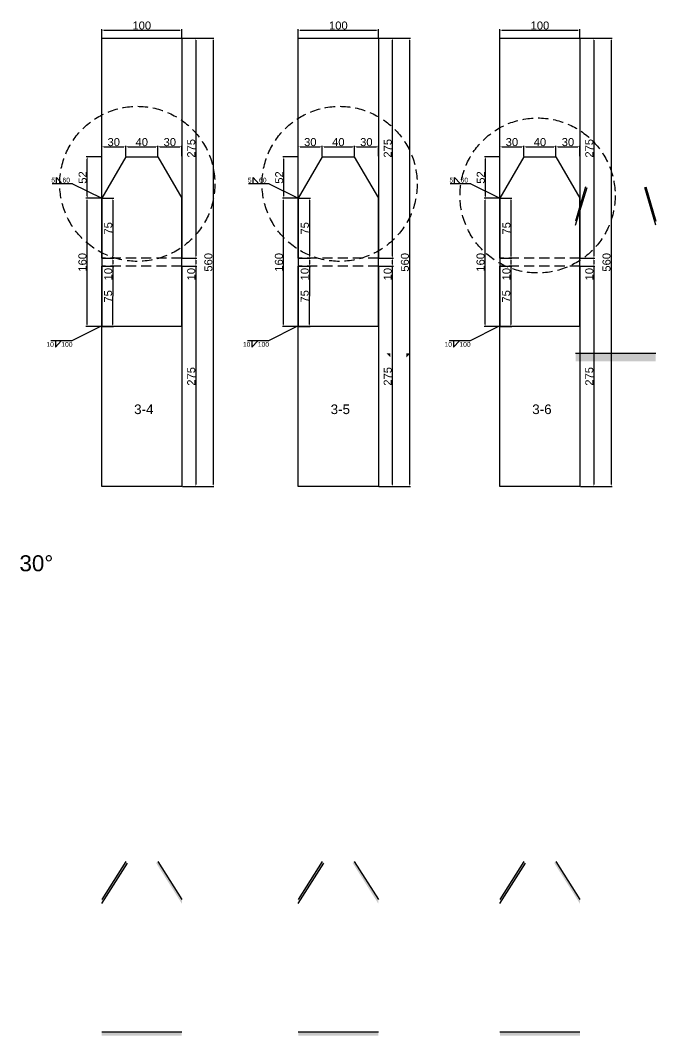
# Model space of a CAD drawing. Header units: millimetres. Extents: x 1455 to 24185, y -7041 to 4772.
# Drawn here: x 19753 to 20546, y 305 to 1574 of the extents above; entities that cross this region are included whole.
import ezdxf

# ---------------------------------------------------------------- set-up
doc = ezdxf.new("R2010")
doc.units = ezdxf.units.MM
doc.linetypes.add('DASHED', pattern=[19.05, 12.7, -6.35])
for name, color, linetype in [('切平处', 3, 'DASHED'), ('尺寸标注', 6, 'Continuous'), ('标号', 4, 'Continuous'), ('焊缝', 250, 'Continuous')]:
    doc.layers.add(name, color=color, linetype=linetype)
doc.styles.get("Standard").update_dxf_attribs({"font": 'arial.ttf'})
doc.dimstyles.new('ISO-25-JHF', dxfattribs={"dimtxt": 10, "dimasz": 2.5, "dimexe": 1.25, "dimexo": 0.625, "dimtad": 1, "dimtxsty": 'Standard', "dimcen": 2.5, "dimadec": 0, "dimazin": 0, "dimtfac": 1, "dimtmove": 0, "dimatfit": 3, "dimfxl": 1, "dimarcsym": 0})

# ---------------------------------------------------------------- blocks, each defined once
blk = doc.blocks.new('*D2542')
at = {"layer": 'Defpoints', "color": 0, "transparency": 16777216}
for p in [(19954.6, 1561.8), (19854.6, 1551.6), (19954.6, 1551.6)]:
    blk.add_point(p, dxfattribs=at)
at = {"layer": '尺寸标注', "color": 0, "lineweight": -2, "transparency": 16777216}
for p, q in [((19854.6, 1552.2), (19854.6, 1563)), ((19857.1, 1561.8), (19952.1, 1561.8)), ((19954.6, 1552.2), (19954.6, 1563))]:
    blk.add_line(p, q, dxfattribs=at)
at = {"layer": '尺寸标注', "color": 0, "transparency": 16777216}
for points in [[(19857.1, 1562.2), (19857.1, 1561.3), (19854.6, 1561.8)], [(19952.1, 1562.2), (19952.1, 1561.3), (19954.6, 1561.8)]]:
    blk.add_solid(points, dxfattribs=at)
at = {"layer": '尺寸标注', "color": 0, "transparency": 16777216, "insert": (19904.6, 1567.5), "char_height": 10, "attachment_point": 5}
blk.add_mtext('100', dxfattribs=at)
blk = doc.blocks.new('*D2543')
at = {"layer": 'Defpoints', "color": 0, "transparency": 16777216}
for p in [(19954.6, 1551.6), (19954.6, 1276.6), (19972.1, 1276.6)]:
    blk.add_point(p, dxfattribs=at)
at = {"layer": '尺寸标注', "color": 0, "lineweight": -2, "transparency": 16777216}
for p, q in [((19955.3, 1551.6), (19973.4, 1551.6)), ((19972.1, 1549.1), (19972.1, 1279.1)), ((19955.3, 1276.6), (19973.4, 1276.6))]:
    blk.add_line(p, q, dxfattribs=at)
at = {"layer": '尺寸标注', "color": 0, "transparency": 16777216}
for points in [[(19971.7, 1549.1), (19972.5, 1549.1), (19972.1, 1551.6)], [(19971.7, 1279.1), (19972.5, 1279.1), (19972.1, 1276.6)]]:
    blk.add_solid(points, dxfattribs=at)
at = {"layer": '尺寸标注', "color": 0, "transparency": 16777216, "insert": (19966.4, 1414.1), "char_height": 10, "attachment_point": 5, "rotation": 90}
blk.add_mtext('275', dxfattribs=at)
blk = doc.blocks.new('*D2452')
at = {"layer": 'Defpoints', "color": 0, "transparency": 16777216}
for p in [(19836.2, 1351.6), (19854.6, 1351.6), (19854.6, 1191.6)]:
    blk.add_point(p, dxfattribs=at)
at = {"layer": '尺寸标注', "color": 0, "lineweight": -2, "transparency": 16777216}
for p, q in [((19854, 1351.6), (19834.9, 1351.6)), ((19836.2, 1194.1), (19836.2, 1349.1)), ((19854, 1191.6), (19834.9, 1191.6))]:
    blk.add_line(p, q, dxfattribs=at)
at = {"layer": '尺寸标注', "color": 0, "transparency": 16777216}
for points in [[(19835.8, 1349.1), (19836.6, 1349.1), (19836.2, 1351.6)], [(19835.8, 1194.1), (19836.6, 1194.1), (19836.2, 1191.6)]]:
    blk.add_solid(points, dxfattribs=at)
at = {"layer": '尺寸标注', "color": 0, "transparency": 16777216, "insert": (19830.5, 1271.6), "char_height": 10, "attachment_point": 5, "rotation": 90}
blk.add_mtext('160', dxfattribs=at)
blk = doc.blocks.new('*D2544')
at = {"layer": 'Defpoints', "color": 0, "transparency": 16777216}
for p in [(19954.6, 1276.6), (19954.6, 1266.6), (19972.1, 1266.6)]:
    blk.add_point(p, dxfattribs=at)
at = {"layer": '尺寸标注', "color": 0, "lineweight": -2, "transparency": 16777216}
for p, q in [((19955.3, 1276.6), (19973.4, 1276.6)), ((19972.1, 1274.1), (19972.1, 1269.1)), ((19955.3, 1266.6), (19973.4, 1266.6)), ((19972.1, 1266.6), (19972.1, 1249.5))]:
    blk.add_line(p, q, dxfattribs=at)
at = {"layer": '尺寸标注', "color": 0, "transparency": 16777216}
for points in [[(19971.7, 1274.1), (19972.5, 1274.1), (19972.1, 1276.6)], [(19971.7, 1269.1), (19972.5, 1269.1), (19972.1, 1266.6)]]:
    blk.add_solid(points, dxfattribs=at)
at = {"layer": '尺寸标注', "color": 0, "transparency": 16777216, "insert": (19966.4, 1256.8), "char_height": 10, "attachment_point": 5, "rotation": 90}
blk.add_mtext('10', dxfattribs=at)
blk = doc.blocks.new('*D2545')
at = {"layer": 'Defpoints', "color": 0, "transparency": 16777216}
for p in [(19954.6, 1266.6), (19954.6, 991.6), (19972.1, 991.6)]:
    blk.add_point(p, dxfattribs=at)
at = {"layer": '尺寸标注', "color": 0, "lineweight": -2, "transparency": 16777216}
for p, q in [((19955.3, 1266.6), (19973.4, 1266.6)), ((19972.1, 1264.1), (19972.1, 994.1)), ((19955.3, 991.6), (19973.4, 991.6))]:
    blk.add_line(p, q, dxfattribs=at)
at = {"layer": '尺寸标注', "color": 0, "transparency": 16777216}
for points in [[(19971.7, 1264.1), (19972.5, 1264.1), (19972.1, 1266.6)], [(19971.7, 994.1), (19972.5, 994.1), (19972.1, 991.6)]]:
    blk.add_solid(points, dxfattribs=at)
at = {"layer": '尺寸标注', "color": 0, "transparency": 16777216, "insert": (19966.4, 1129.1), "char_height": 10, "attachment_point": 5, "rotation": 90}
blk.add_mtext('275', dxfattribs=at)
blk = doc.blocks.new('*D2453')
at = {"layer": 'Defpoints', "color": 0, "transparency": 16777216}
for p in [(19954.6, 1551.6), (19954.6, 991.6), (19993.6, 991.6)]:
    blk.add_point(p, dxfattribs=at)
at = {"layer": '尺寸标注', "color": 0, "lineweight": -2, "transparency": 16777216}
for p, q in [((19955.3, 1551.6), (19994.8, 1551.6)), ((19993.6, 1549.1), (19993.6, 994.1)), ((19955.3, 991.6), (19994.8, 991.6))]:
    blk.add_line(p, q, dxfattribs=at)
at = {"layer": '尺寸标注', "color": 0, "transparency": 16777216}
for points in [[(19993.2, 1549.1), (19994, 1549.1), (19993.6, 1551.6)], [(19993.2, 994.1), (19994, 994.1), (19993.6, 991.6)]]:
    blk.add_solid(points, dxfattribs=at)
at = {"layer": '尺寸标注', "color": 0, "transparency": 16777216, "insert": (19987.8, 1271.6), "char_height": 10, "attachment_point": 5, "rotation": 90}
blk.add_mtext('560', dxfattribs=at)
blk = doc.blocks.new('*D2553')
at = {"layer": 'Defpoints', "color": 0, "transparency": 16777216}
for p in [(19854.6, 1351.6), (19854.6, 1276.6), (19868.5, 1276.6)]:
    blk.add_point(p, dxfattribs=at)
at = {"layer": '尺寸标注', "color": 0, "lineweight": -2, "transparency": 16777216}
for p, q in [((19855.3, 1351.6), (19869.8, 1351.6)), ((19868.5, 1349.1), (19868.5, 1279.1)), ((19855.3, 1276.6), (19869.8, 1276.6))]:
    blk.add_line(p, q, dxfattribs=at)
at = {"layer": '尺寸标注', "color": 0, "transparency": 16777216}
for points in [[(19868.1, 1349.1), (19868.9, 1349.1), (19868.5, 1351.6)], [(19868.1, 1279.1), (19868.9, 1279.1), (19868.5, 1276.6)]]:
    blk.add_solid(points, dxfattribs=at)
at = {"layer": '尺寸标注', "color": 0, "transparency": 16777216, "insert": (19862.8, 1314.1), "char_height": 10, "attachment_point": 5, "rotation": 90}
blk.add_mtext('75', dxfattribs=at)
blk = doc.blocks.new('*D2554')
at = {"layer": 'Defpoints', "color": 0, "transparency": 16777216}
for p in [(19854.6, 1276.6), (19854.6, 1266.6), (19868.5, 1266.6)]:
    blk.add_point(p, dxfattribs=at)
at = {"layer": '尺寸标注', "color": 0, "lineweight": -2, "transparency": 16777216}
for p, q in [((19855.3, 1276.6), (19869.8, 1276.6)), ((19868.5, 1274.1), (19868.5, 1269.1)), ((19855.3, 1266.6), (19869.8, 1266.6)), ((19868.5, 1266.6), (19868.5, 1249.5))]:
    blk.add_line(p, q, dxfattribs=at)
at = {"layer": '尺寸标注', "color": 0, "transparency": 16777216}
for points in [[(19868.1, 1274.1), (19868.9, 1274.1), (19868.5, 1276.6)], [(19868.1, 1269.1), (19868.9, 1269.1), (19868.5, 1266.6)]]:
    blk.add_solid(points, dxfattribs=at)
at = {"layer": '尺寸标注', "color": 0, "transparency": 16777216, "insert": (19862.8, 1256.8), "char_height": 10, "attachment_point": 5, "rotation": 90}
blk.add_mtext('10', dxfattribs=at)
blk = doc.blocks.new('*D2455')
at = {"layer": 'Defpoints', "color": 0, "transparency": 16777216}
for p in [(19854.6, 1266.6), (19854.3, 1191.6), (19868.2, 1191.6)]:
    blk.add_point(p, dxfattribs=at)
at = {"layer": '尺寸标注', "color": 0, "lineweight": -2, "transparency": 16777216}
for p, q in [((19855.3, 1266.6), (19869.8, 1266.5)), ((19868.5, 1264.1), (19868.2, 1194.1)), ((19854.9, 1191.6), (19869.4, 1191.5))]:
    blk.add_line(p, q, dxfattribs=at)
at = {"layer": '尺寸标注', "color": 0, "transparency": 16777216}
for points in [[(19868.1, 1264.1), (19868.9, 1264.1), (19868.5, 1266.6)], [(19867.8, 1194.1), (19868.6, 1194.1), (19868.2, 1191.6)]]:
    blk.add_solid(points, dxfattribs=at)
at = {"layer": '尺寸标注', "color": 0, "transparency": 16777216, "insert": (19862.6, 1229.1), "char_height": 10, "attachment_point": 5, "rotation": 89.7211}
blk.add_mtext('75', dxfattribs=at)
blk = doc.blocks.new('*D2456')
at = {"layer": 'Defpoints', "color": 0, "transparency": 16777216}
for p in [(19836.5, 1403.6), (19854.6, 1403.6), (19854.6, 1351.6)]:
    blk.add_point(p, dxfattribs=at)
at = {"layer": '尺寸标注', "color": 0, "lineweight": -2, "transparency": 16777216}
for p, q in [((19854, 1403.6), (19835.3, 1403.6)), ((19836.5, 1354.1), (19836.5, 1401.1)), ((19854, 1351.6), (19835.3, 1351.6))]:
    blk.add_line(p, q, dxfattribs=at)
at = {"layer": '尺寸标注', "color": 0, "transparency": 16777216}
for points in [[(19836.1, 1401.1), (19837, 1401.1), (19836.5, 1403.6)], [(19836.1, 1354.1), (19837, 1354.1), (19836.5, 1351.6)]]:
    blk.add_solid(points, dxfattribs=at)
at = {"layer": '尺寸标注', "color": 0, "transparency": 16777216, "insert": (19830.8, 1377.6), "char_height": 10, "attachment_point": 5, "rotation": 90}
blk.add_mtext('52', dxfattribs=at)
blk = doc.blocks.new('*D2556')
at = {"layer": 'Defpoints', "color": 0, "transparency": 16777216}
for p in [(19884.6, 1416), (19854.6, 1403.6), (19884.6, 1403.6)]:
    blk.add_point(p, dxfattribs=at)
at = {"layer": '尺寸标注', "color": 0, "lineweight": -2, "transparency": 16777216}
for p, q in [((19854.6, 1404.2), (19854.6, 1417.3)), ((19857.1, 1416), (19882.1, 1416)), ((19884.6, 1404.2), (19884.6, 1417.3))]:
    blk.add_line(p, q, dxfattribs=at)
at = {"layer": '尺寸标注', "color": 0, "transparency": 16777216}
for points in [[(19857.1, 1416.4), (19857.1, 1415.6), (19854.6, 1416)], [(19882.1, 1416.4), (19882.1, 1415.6), (19884.6, 1416)]]:
    blk.add_solid(points, dxfattribs=at)
at = {"layer": '尺寸标注', "color": 0, "transparency": 16777216, "insert": (19869.6, 1421.8), "char_height": 10, "attachment_point": 5}
blk.add_mtext('30', dxfattribs=at)
blk = doc.blocks.new('*D2557')
at = {"layer": 'Defpoints', "color": 0, "transparency": 16777216}
for p in [(19924.6, 1416.1), (19884.6, 1403.6), (19924.6, 1403.6)]:
    blk.add_point(p, dxfattribs=at)
at = {"layer": '尺寸标注', "color": 0, "lineweight": -2, "transparency": 16777216}
for p, q in [((19884.6, 1404.2), (19884.6, 1417.3)), ((19887.1, 1416.1), (19922.1, 1416.1)), ((19924.6, 1404.2), (19924.6, 1417.3))]:
    blk.add_line(p, q, dxfattribs=at)
at = {"layer": '尺寸标注', "color": 0, "transparency": 16777216}
for points in [[(19887.1, 1416.5), (19887.1, 1415.6), (19884.6, 1416.1)], [(19922.1, 1416.5), (19922.1, 1415.6), (19924.6, 1416.1)]]:
    blk.add_solid(points, dxfattribs=at)
at = {"layer": '尺寸标注', "color": 0, "transparency": 16777216, "insert": (19904.6, 1421.8), "char_height": 10, "attachment_point": 5}
blk.add_mtext('40', dxfattribs=at)
blk = doc.blocks.new('*D2457')
at = {"layer": 'Defpoints', "color": 0, "transparency": 16777216}
for p in [(19954.6, 1416.1), (19924.6, 1403.6), (19954.6, 1403.6)]:
    blk.add_point(p, dxfattribs=at)
at = {"layer": '尺寸标注', "color": 0, "lineweight": -2, "transparency": 16777216}
for p, q in [((19924.6, 1404.2), (19924.6, 1417.3)), ((19927.1, 1416.1), (19952.1, 1416.1)), ((19954.6, 1404.2), (19954.6, 1417.3))]:
    blk.add_line(p, q, dxfattribs=at)
at = {"layer": '尺寸标注', "color": 0, "transparency": 16777216}
for points in [[(19927.1, 1416.5), (19927.1, 1415.6), (19924.6, 1416.1)], [(19952.1, 1416.5), (19952.1, 1415.6), (19954.6, 1416.1)]]:
    blk.add_solid(points, dxfattribs=at)
at = {"layer": '尺寸标注', "color": 0, "transparency": 16777216, "insert": (19939.6, 1421.8), "char_height": 10, "attachment_point": 5}
blk.add_mtext('30', dxfattribs=at)
blk = doc.blocks.new('*D2585')
at = {"layer": 'Defpoints', "color": 0, "transparency": 16777216}
for p in [(20200.1, 1561.8), (20100.1, 1551.6), (20200.1, 1551.6)]:
    blk.add_point(p, dxfattribs=at)
at = {"layer": '尺寸标注', "color": 0, "lineweight": -2, "transparency": 16777216}
for p, q in [((20100.1, 1552.2), (20100.1, 1563)), ((20102.6, 1561.8), (20197.6, 1561.8)), ((20200.1, 1552.2), (20200.1, 1563))]:
    blk.add_line(p, q, dxfattribs=at)
at = {"layer": '尺寸标注', "color": 0, "transparency": 16777216}
for points in [[(20102.6, 1562.2), (20102.6, 1561.3), (20100.1, 1561.8)], [(20197.6, 1562.2), (20197.6, 1561.3), (20200.1, 1561.8)]]:
    blk.add_solid(points, dxfattribs=at)
at = {"layer": '尺寸标注', "color": 0, "transparency": 16777216, "insert": (20150.1, 1567.5), "char_height": 10, "attachment_point": 5}
blk.add_mtext('100', dxfattribs=at)
blk = doc.blocks.new('*D2586')
at = {"layer": 'Defpoints', "color": 0, "transparency": 16777216}
for p in [(20200.1, 1551.6), (20200.1, 1276.6), (20217.5, 1276.6)]:
    blk.add_point(p, dxfattribs=at)
at = {"layer": '尺寸标注', "color": 0, "lineweight": -2, "transparency": 16777216}
for p, q in [((20200.7, 1551.6), (20218.8, 1551.6)), ((20217.5, 1549.1), (20217.5, 1279.1)), ((20200.7, 1276.6), (20218.8, 1276.6))]:
    blk.add_line(p, q, dxfattribs=at)
at = {"layer": '尺寸标注', "color": 0, "transparency": 16777216}
for points in [[(20217.1, 1549.1), (20218, 1549.1), (20217.5, 1551.6)], [(20217.1, 1279.1), (20218, 1279.1), (20217.5, 1276.6)]]:
    blk.add_solid(points, dxfattribs=at)
at = {"layer": '尺寸标注', "color": 0, "transparency": 16777216, "insert": (20211.8, 1414.1), "char_height": 10, "attachment_point": 5, "rotation": 90}
blk.add_mtext('275', dxfattribs=at)
blk = doc.blocks.new('*D2473')
at = {"layer": 'Defpoints', "color": 0, "transparency": 16777216}
for p in [(20081.6, 1351.6), (20100.1, 1351.6), (20100.1, 1191.6)]:
    blk.add_point(p, dxfattribs=at)
at = {"layer": '尺寸标注', "color": 0, "lineweight": -2, "transparency": 16777216}
for p, q in [((20099.4, 1351.6), (20080.4, 1351.6)), ((20081.6, 1194.1), (20081.6, 1349.1)), ((20099.4, 1191.6), (20080.4, 1191.6))]:
    blk.add_line(p, q, dxfattribs=at)
at = {"layer": '尺寸标注', "color": 0, "transparency": 16777216}
for points in [[(20081.2, 1349.1), (20082, 1349.1), (20081.6, 1351.6)], [(20081.2, 1194.1), (20082, 1194.1), (20081.6, 1191.6)]]:
    blk.add_solid(points, dxfattribs=at)
at = {"layer": '尺寸标注', "color": 0, "transparency": 16777216, "insert": (20075.9, 1271.6), "char_height": 10, "attachment_point": 5, "rotation": 90}
blk.add_mtext('160', dxfattribs=at)
blk = doc.blocks.new('*D2587')
at = {"layer": 'Defpoints', "color": 0, "transparency": 16777216}
for p in [(20200.1, 1276.6), (20200.1, 1266.6), (20217.5, 1266.6)]:
    blk.add_point(p, dxfattribs=at)
at = {"layer": '尺寸标注', "color": 0, "lineweight": -2, "transparency": 16777216}
for p, q in [((20200.7, 1276.6), (20218.8, 1276.6)), ((20217.5, 1274.1), (20217.5, 1269.1)), ((20200.7, 1266.6), (20218.8, 1266.6)), ((20217.5, 1266.6), (20217.5, 1249.5))]:
    blk.add_line(p, q, dxfattribs=at)
at = {"layer": '尺寸标注', "color": 0, "transparency": 16777216}
for points in [[(20217.1, 1274.1), (20218, 1274.1), (20217.5, 1276.6)], [(20217.1, 1269.1), (20218, 1269.1), (20217.5, 1266.6)]]:
    blk.add_solid(points, dxfattribs=at)
at = {"layer": '尺寸标注', "color": 0, "transparency": 16777216, "insert": (20211.8, 1256.8), "char_height": 10, "attachment_point": 5, "rotation": 90}
blk.add_mtext('10', dxfattribs=at)
blk = doc.blocks.new('*D2588')
at = {"layer": 'Defpoints', "color": 0, "transparency": 16777216}
for p in [(20200.1, 1266.6), (20200.1, 991.6), (20217.5, 991.6)]:
    blk.add_point(p, dxfattribs=at)
at = {"layer": '尺寸标注', "color": 0, "lineweight": -2, "transparency": 16777216}
for p, q in [((20200.7, 1266.6), (20218.8, 1266.6)), ((20217.5, 1264.1), (20217.5, 994.1)), ((20200.7, 991.6), (20218.8, 991.6))]:
    blk.add_line(p, q, dxfattribs=at)
at = {"layer": '尺寸标注', "color": 0, "transparency": 16777216}
for points in [[(20217.1, 1264.1), (20218, 1264.1), (20217.5, 1266.6)], [(20217.1, 994.1), (20218, 994.1), (20217.5, 991.6)]]:
    blk.add_solid(points, dxfattribs=at)
at = {"layer": '尺寸标注', "color": 0, "transparency": 16777216, "insert": (20211.8, 1129.1), "char_height": 10, "attachment_point": 5, "rotation": 90}
blk.add_mtext('275', dxfattribs=at)
blk = doc.blocks.new('*D2474')
at = {"layer": 'Defpoints', "color": 0, "transparency": 16777216}
for p in [(20200.1, 1551.6), (20200.1, 991.6), (20239, 991.6)]:
    blk.add_point(p, dxfattribs=at)
at = {"layer": '尺寸标注', "color": 0, "lineweight": -2, "transparency": 16777216}
for p, q in [((20200.7, 1551.6), (20240.3, 1551.6)), ((20239, 1549.1), (20239, 994.1)), ((20200.7, 991.6), (20240.3, 991.6))]:
    blk.add_line(p, q, dxfattribs=at)
at = {"layer": '尺寸标注', "color": 0, "transparency": 16777216}
for points in [[(20238.6, 1549.1), (20239.4, 1549.1), (20239, 1551.6)], [(20238.6, 994.1), (20239.4, 994.1), (20239, 991.6)]]:
    blk.add_solid(points, dxfattribs=at)
at = {"layer": '尺寸标注', "color": 0, "transparency": 16777216, "insert": (20233.3, 1271.6), "char_height": 10, "attachment_point": 5, "rotation": 90}
blk.add_mtext('560', dxfattribs=at)
blk = doc.blocks.new('*D2589')
at = {"layer": 'Defpoints', "color": 0, "transparency": 16777216}
for p in [(20100.1, 1351.6), (20100.1, 1276.6), (20114, 1276.6)]:
    blk.add_point(p, dxfattribs=at)
at = {"layer": '尺寸标注', "color": 0, "lineweight": -2, "transparency": 16777216}
for p, q in [((20100.7, 1351.6), (20115.2, 1351.6)), ((20114, 1349.1), (20114, 1279.1)), ((20100.7, 1276.6), (20115.2, 1276.6))]:
    blk.add_line(p, q, dxfattribs=at)
at = {"layer": '尺寸标注', "color": 0, "transparency": 16777216}
for points in [[(20113.5, 1349.1), (20114.4, 1349.1), (20114, 1351.6)], [(20113.5, 1279.1), (20114.4, 1279.1), (20114, 1276.6)]]:
    blk.add_solid(points, dxfattribs=at)
at = {"layer": '尺寸标注', "color": 0, "transparency": 16777216, "insert": (20108.3, 1314.1), "char_height": 10, "attachment_point": 5, "rotation": 90}
blk.add_mtext('75', dxfattribs=at)
blk = doc.blocks.new('*D2590')
at = {"layer": 'Defpoints', "color": 0, "transparency": 16777216}
for p in [(20100.1, 1276.6), (20100.1, 1266.6), (20114, 1266.6)]:
    blk.add_point(p, dxfattribs=at)
at = {"layer": '尺寸标注', "color": 0, "lineweight": -2, "transparency": 16777216}
for p, q in [((20100.7, 1276.6), (20115.2, 1276.6)), ((20114, 1274.1), (20114, 1269.1)), ((20100.7, 1266.6), (20115.2, 1266.6)), ((20114, 1266.6), (20114, 1249.5))]:
    blk.add_line(p, q, dxfattribs=at)
at = {"layer": '尺寸标注', "color": 0, "transparency": 16777216}
for points in [[(20113.5, 1274.1), (20114.4, 1274.1), (20114, 1276.6)], [(20113.5, 1269.1), (20114.4, 1269.1), (20114, 1266.6)]]:
    blk.add_solid(points, dxfattribs=at)
at = {"layer": '尺寸标注', "color": 0, "transparency": 16777216, "insert": (20108.2, 1256.8), "char_height": 10, "attachment_point": 5, "rotation": 90}
blk.add_mtext('10', dxfattribs=at)
blk = doc.blocks.new('*D2475')
at = {"layer": 'Defpoints', "color": 0, "transparency": 16777216}
for p in [(20100.1, 1266.6), (20099.7, 1191.6), (20113.6, 1191.6)]:
    blk.add_point(p, dxfattribs=at)
at = {"layer": '尺寸标注', "color": 0, "lineweight": -2, "transparency": 16777216}
for p, q in [((20100.7, 1266.6), (20115.2, 1266.5)), ((20113.9, 1264.1), (20113.6, 1194.1)), ((20100.3, 1191.6), (20114.8, 1191.5))]:
    blk.add_line(p, q, dxfattribs=at)
at = {"layer": '尺寸标注', "color": 0, "transparency": 16777216}
for points in [[(20113.5, 1264.1), (20114.4, 1264.1), (20114, 1266.6)], [(20113.2, 1194.1), (20114, 1194.1), (20113.6, 1191.6)]]:
    blk.add_solid(points, dxfattribs=at)
at = {"layer": '尺寸标注', "color": 0, "transparency": 16777216, "insert": (20108.1, 1229.1), "char_height": 10, "attachment_point": 5, "rotation": 89.7211}
blk.add_mtext('75', dxfattribs=at)
blk = doc.blocks.new('*D2476')
at = {"layer": 'Defpoints', "color": 0, "transparency": 16777216}
for p in [(20082, 1403.6), (20100.1, 1403.6), (20100.1, 1351.6)]:
    blk.add_point(p, dxfattribs=at)
at = {"layer": '尺寸标注', "color": 0, "lineweight": -2, "transparency": 16777216}
for p, q in [((20099.4, 1403.6), (20080.7, 1403.6)), ((20082, 1354.1), (20082, 1401.1)), ((20099.4, 1351.6), (20080.7, 1351.6))]:
    blk.add_line(p, q, dxfattribs=at)
at = {"layer": '尺寸标注', "color": 0, "transparency": 16777216}
for points in [[(20081.6, 1401.1), (20082.4, 1401.1), (20082, 1403.6)], [(20081.6, 1354.1), (20082.4, 1354.1), (20082, 1351.6)]]:
    blk.add_solid(points, dxfattribs=at)
at = {"layer": '尺寸标注', "color": 0, "transparency": 16777216, "insert": (20076.3, 1377.6), "char_height": 10, "attachment_point": 5, "rotation": 90}
blk.add_mtext('52', dxfattribs=at)
blk = doc.blocks.new('*D2591')
at = {"layer": 'Defpoints', "color": 0, "transparency": 16777216}
for p in [(20130.1, 1416), (20100.1, 1403.6), (20130.1, 1403.6)]:
    blk.add_point(p, dxfattribs=at)
at = {"layer": '尺寸标注', "color": 0, "lineweight": -2, "transparency": 16777216}
for p, q in [((20100.1, 1404.2), (20100.1, 1417.3)), ((20102.6, 1416), (20127.6, 1416)), ((20130.1, 1404.2), (20130.1, 1417.3))]:
    blk.add_line(p, q, dxfattribs=at)
at = {"layer": '尺寸标注', "color": 0, "transparency": 16777216}
for points in [[(20102.6, 1416.4), (20102.6, 1415.6), (20100.1, 1416)], [(20127.6, 1416.4), (20127.6, 1415.6), (20130.1, 1416)]]:
    blk.add_solid(points, dxfattribs=at)
at = {"layer": '尺寸标注', "color": 0, "transparency": 16777216, "insert": (20115.1, 1421.8), "char_height": 10, "attachment_point": 5}
blk.add_mtext('30', dxfattribs=at)
blk = doc.blocks.new('*D2592')
at = {"layer": 'Defpoints', "color": 0, "transparency": 16777216}
for p in [(20170.1, 1416.1), (20130.1, 1403.6), (20170.1, 1403.6)]:
    blk.add_point(p, dxfattribs=at)
at = {"layer": '尺寸标注', "color": 0, "lineweight": -2, "transparency": 16777216}
for p, q in [((20130.1, 1404.2), (20130.1, 1417.3)), ((20132.6, 1416.1), (20167.6, 1416.1)), ((20170.1, 1404.2), (20170.1, 1417.3))]:
    blk.add_line(p, q, dxfattribs=at)
at = {"layer": '尺寸标注', "color": 0, "transparency": 16777216}
for points in [[(20132.6, 1416.5), (20132.6, 1415.6), (20130.1, 1416.1)], [(20167.6, 1416.5), (20167.6, 1415.6), (20170.1, 1416.1)]]:
    blk.add_solid(points, dxfattribs=at)
at = {"layer": '尺寸标注', "color": 0, "transparency": 16777216, "insert": (20150.1, 1421.8), "char_height": 10, "attachment_point": 5}
blk.add_mtext('40', dxfattribs=at)
blk = doc.blocks.new('*D2477')
at = {"layer": 'Defpoints', "color": 0, "transparency": 16777216}
for p in [(20200.1, 1416.1), (20170.1, 1403.6), (20200.1, 1403.6)]:
    blk.add_point(p, dxfattribs=at)
at = {"layer": '尺寸标注', "color": 0, "lineweight": -2, "transparency": 16777216}
for p, q in [((20170.1, 1404.2), (20170.1, 1417.3)), ((20172.6, 1416.1), (20197.6, 1416.1)), ((20200.1, 1404.2), (20200.1, 1417.3))]:
    blk.add_line(p, q, dxfattribs=at)
at = {"layer": '尺寸标注', "color": 0, "transparency": 16777216}
for points in [[(20172.6, 1416.5), (20172.6, 1415.6), (20170.1, 1416.1)], [(20197.6, 1416.5), (20197.6, 1415.6), (20200.1, 1416.1)]]:
    blk.add_solid(points, dxfattribs=at)
at = {"layer": '尺寸标注', "color": 0, "transparency": 16777216, "insert": (20185.1, 1421.8), "char_height": 10, "attachment_point": 5}
blk.add_mtext('30', dxfattribs=at)
blk = doc.blocks.new('*D2593')
at = {"layer": 'Defpoints', "color": 0, "transparency": 16777216}
for p in [(20451.9, 1561.8), (20351.9, 1551.6), (20451.9, 1551.6)]:
    blk.add_point(p, dxfattribs=at)
at = {"layer": '尺寸标注', "color": 0, "lineweight": -2, "transparency": 16777216}
for p, q in [((20351.9, 1552.2), (20351.9, 1563)), ((20354.4, 1561.8), (20449.4, 1561.8)), ((20451.9, 1552.2), (20451.9, 1563))]:
    blk.add_line(p, q, dxfattribs=at)
at = {"layer": '尺寸标注', "color": 0, "transparency": 16777216}
for points in [[(20354.4, 1562.2), (20354.4, 1561.3), (20351.9, 1561.8)], [(20449.4, 1562.2), (20449.4, 1561.3), (20451.9, 1561.8)]]:
    blk.add_solid(points, dxfattribs=at)
at = {"layer": '尺寸标注', "color": 0, "transparency": 16777216, "insert": (20401.9, 1567.5), "char_height": 10, "attachment_point": 5}
blk.add_mtext('100', dxfattribs=at)
blk = doc.blocks.new('*D2594')
at = {"layer": 'Defpoints', "color": 0, "transparency": 16777216}
for p in [(20451.9, 1551.6), (20451.9, 1276.6), (20469.3, 1276.6)]:
    blk.add_point(p, dxfattribs=at)
at = {"layer": '尺寸标注', "color": 0, "lineweight": -2, "transparency": 16777216}
for p, q in [((20452.5, 1551.6), (20470.6, 1551.6)), ((20469.3, 1549.1), (20469.3, 1279.1)), ((20452.5, 1276.6), (20470.6, 1276.6))]:
    blk.add_line(p, q, dxfattribs=at)
at = {"layer": '尺寸标注', "color": 0, "transparency": 16777216}
for points in [[(20468.9, 1549.1), (20469.7, 1549.1), (20469.3, 1551.6)], [(20468.9, 1279.1), (20469.7, 1279.1), (20469.3, 1276.6)]]:
    blk.add_solid(points, dxfattribs=at)
at = {"layer": '尺寸标注', "color": 0, "transparency": 16777216, "insert": (20463.6, 1414.1), "char_height": 10, "attachment_point": 5, "rotation": 90}
blk.add_mtext('275', dxfattribs=at)
blk = doc.blocks.new('*D2478')
at = {"layer": 'Defpoints', "color": 0, "transparency": 16777216}
for p in [(20333.4, 1351.6), (20351.9, 1351.6), (20351.9, 1191.6)]:
    blk.add_point(p, dxfattribs=at)
at = {"layer": '尺寸标注', "color": 0, "lineweight": -2, "transparency": 16777216}
for p, q in [((20351.2, 1351.6), (20332.2, 1351.6)), ((20333.4, 1194.1), (20333.4, 1349.1)), ((20351.2, 1191.6), (20332.2, 1191.6))]:
    blk.add_line(p, q, dxfattribs=at)
at = {"layer": '尺寸标注', "color": 0, "transparency": 16777216}
for points in [[(20333, 1349.1), (20333.8, 1349.1), (20333.4, 1351.6)], [(20333, 1194.1), (20333.8, 1194.1), (20333.4, 1191.6)]]:
    blk.add_solid(points, dxfattribs=at)
at = {"layer": '尺寸标注', "color": 0, "transparency": 16777216, "insert": (20327.7, 1271.6), "char_height": 10, "attachment_point": 5, "rotation": 90}
blk.add_mtext('160', dxfattribs=at)
blk = doc.blocks.new('*D2595')
at = {"layer": 'Defpoints', "color": 0, "transparency": 16777216}
for p in [(20451.9, 1276.6), (20451.9, 1266.6), (20469.3, 1266.6)]:
    blk.add_point(p, dxfattribs=at)
at = {"layer": '尺寸标注', "color": 0, "lineweight": -2, "transparency": 16777216}
for p, q in [((20452.5, 1276.6), (20470.6, 1276.6)), ((20469.3, 1274.1), (20469.3, 1269.1)), ((20452.5, 1266.6), (20470.6, 1266.6)), ((20469.3, 1266.6), (20469.3, 1249.5))]:
    blk.add_line(p, q, dxfattribs=at)
at = {"layer": '尺寸标注', "color": 0, "transparency": 16777216}
for points in [[(20468.9, 1274.1), (20469.7, 1274.1), (20469.3, 1276.6)], [(20468.9, 1269.1), (20469.7, 1269.1), (20469.3, 1266.6)]]:
    blk.add_solid(points, dxfattribs=at)
at = {"layer": '尺寸标注', "color": 0, "transparency": 16777216, "insert": (20463.6, 1256.8), "char_height": 10, "attachment_point": 5, "rotation": 90}
blk.add_mtext('10', dxfattribs=at)
blk = doc.blocks.new('*D2596')
at = {"layer": 'Defpoints', "color": 0, "transparency": 16777216}
for p in [(20451.9, 1266.6), (20451.9, 991.6), (20469.3, 991.6)]:
    blk.add_point(p, dxfattribs=at)
at = {"layer": '尺寸标注', "color": 0, "lineweight": -2, "transparency": 16777216}
for p, q in [((20452.5, 1266.6), (20470.6, 1266.6)), ((20469.3, 1264.1), (20469.3, 994.1)), ((20452.5, 991.6), (20470.6, 991.6))]:
    blk.add_line(p, q, dxfattribs=at)
at = {"layer": '尺寸标注', "color": 0, "transparency": 16777216}
for points in [[(20468.9, 1264.1), (20469.7, 1264.1), (20469.3, 1266.6)], [(20468.9, 994.1), (20469.7, 994.1), (20469.3, 991.6)]]:
    blk.add_solid(points, dxfattribs=at)
at = {"layer": '尺寸标注', "color": 0, "transparency": 16777216, "insert": (20463.6, 1129.1), "char_height": 10, "attachment_point": 5, "rotation": 90}
blk.add_mtext('275', dxfattribs=at)
blk = doc.blocks.new('*D2479')
at = {"layer": 'Defpoints', "color": 0, "transparency": 16777216}
for p in [(20451.9, 1551.6), (20451.9, 991.6), (20490.8, 991.6)]:
    blk.add_point(p, dxfattribs=at)
at = {"layer": '尺寸标注', "color": 0, "lineweight": -2, "transparency": 16777216}
for p, q in [((20452.5, 1551.6), (20492, 1551.6)), ((20490.8, 1549.1), (20490.8, 994.1)), ((20452.5, 991.6), (20492, 991.6))]:
    blk.add_line(p, q, dxfattribs=at)
at = {"layer": '尺寸标注', "color": 0, "transparency": 16777216}
for points in [[(20490.4, 1549.1), (20491.2, 1549.1), (20490.8, 1551.6)], [(20490.4, 994.1), (20491.2, 994.1), (20490.8, 991.6)]]:
    blk.add_solid(points, dxfattribs=at)
at = {"layer": '尺寸标注', "color": 0, "transparency": 16777216, "insert": (20485.1, 1271.6), "char_height": 10, "attachment_point": 5, "rotation": 90}
blk.add_mtext('560', dxfattribs=at)
blk = doc.blocks.new('*D2597')
at = {"layer": 'Defpoints', "color": 0, "transparency": 16777216}
for p in [(20351.9, 1351.6), (20351.9, 1276.6), (20365.7, 1276.6)]:
    blk.add_point(p, dxfattribs=at)
at = {"layer": '尺寸标注', "color": 0, "lineweight": -2, "transparency": 16777216}
for p, q in [((20352.5, 1351.6), (20367, 1351.6)), ((20365.7, 1349.1), (20365.7, 1279.1)), ((20352.5, 1276.6), (20367, 1276.6))]:
    blk.add_line(p, q, dxfattribs=at)
at = {"layer": '尺寸标注', "color": 0, "transparency": 16777216}
for points in [[(20365.3, 1349.1), (20366.2, 1349.1), (20365.7, 1351.6)], [(20365.3, 1279.1), (20366.2, 1279.1), (20365.7, 1276.6)]]:
    blk.add_solid(points, dxfattribs=at)
at = {"layer": '尺寸标注', "color": 0, "transparency": 16777216, "insert": (20360, 1314.1), "char_height": 10, "attachment_point": 5, "rotation": 90}
blk.add_mtext('75', dxfattribs=at)
blk = doc.blocks.new('*D2598')
at = {"layer": 'Defpoints', "color": 0, "transparency": 16777216}
for p in [(20351.9, 1276.6), (20351.9, 1266.6), (20365.7, 1266.6)]:
    blk.add_point(p, dxfattribs=at)
at = {"layer": '尺寸标注', "color": 0, "lineweight": -2, "transparency": 16777216}
for p, q in [((20352.5, 1276.6), (20367, 1276.6)), ((20365.7, 1274.1), (20365.7, 1269.1)), ((20352.5, 1266.6), (20367, 1266.6)), ((20365.7, 1266.6), (20365.7, 1249.5))]:
    blk.add_line(p, q, dxfattribs=at)
at = {"layer": '尺寸标注', "color": 0, "transparency": 16777216}
for points in [[(20365.3, 1274.1), (20366.2, 1274.1), (20365.7, 1276.6)], [(20365.3, 1269.1), (20366.2, 1269.1), (20365.7, 1266.6)]]:
    blk.add_solid(points, dxfattribs=at)
at = {"layer": '尺寸标注', "color": 0, "transparency": 16777216, "insert": (20360, 1256.8), "char_height": 10, "attachment_point": 5, "rotation": 90}
blk.add_mtext('10', dxfattribs=at)
blk = doc.blocks.new('*D2480')
at = {"layer": 'Defpoints', "color": 0, "transparency": 16777216}
for p in [(20351.9, 1266.6), (20351.5, 1191.6), (20365.4, 1191.6)]:
    blk.add_point(p, dxfattribs=at)
at = {"layer": '尺寸标注', "color": 0, "lineweight": -2, "transparency": 16777216}
for p, q in [((20352.5, 1266.6), (20367, 1266.5)), ((20365.7, 1264.1), (20365.4, 1194.1)), ((20352.1, 1191.6), (20366.6, 1191.5))]:
    blk.add_line(p, q, dxfattribs=at)
at = {"layer": '尺寸标注', "color": 0, "transparency": 16777216}
for points in [[(20365.3, 1264.1), (20366.1, 1264.1), (20365.7, 1266.6)], [(20365, 1194.1), (20365.8, 1194.1), (20365.4, 1191.6)]]:
    blk.add_solid(points, dxfattribs=at)
at = {"layer": '尺寸标注', "color": 0, "transparency": 16777216, "insert": (20359.8, 1229.1), "char_height": 10, "attachment_point": 5, "rotation": 89.7211}
blk.add_mtext('75', dxfattribs=at)
blk = doc.blocks.new('*D2481')
at = {"layer": 'Defpoints', "color": 0, "transparency": 16777216}
for p in [(20333.8, 1403.6), (20351.9, 1403.6), (20351.9, 1351.6)]:
    blk.add_point(p, dxfattribs=at)
at = {"layer": '尺寸标注', "color": 0, "lineweight": -2, "transparency": 16777216}
for p, q in [((20351.2, 1403.6), (20332.5, 1403.6)), ((20333.8, 1354.1), (20333.8, 1401.1)), ((20351.2, 1351.6), (20332.5, 1351.6))]:
    blk.add_line(p, q, dxfattribs=at)
at = {"layer": '尺寸标注', "color": 0, "transparency": 16777216}
for points in [[(20333.3, 1401.1), (20334.2, 1401.1), (20333.8, 1403.6)], [(20333.3, 1354.1), (20334.2, 1354.1), (20333.8, 1351.6)]]:
    blk.add_solid(points, dxfattribs=at)
at = {"layer": '尺寸标注', "color": 0, "transparency": 16777216, "insert": (20328, 1377.6), "char_height": 10, "attachment_point": 5, "rotation": 90}
blk.add_mtext('52', dxfattribs=at)
blk = doc.blocks.new('*D2599')
at = {"layer": 'Defpoints', "color": 0, "transparency": 16777216}
for p in [(20381.9, 1416), (20351.9, 1403.6), (20381.9, 1403.6)]:
    blk.add_point(p, dxfattribs=at)
at = {"layer": '尺寸标注', "color": 0, "lineweight": -2, "transparency": 16777216}
for p, q in [((20351.9, 1404.2), (20351.9, 1417.3)), ((20354.4, 1416), (20379.4, 1416)), ((20381.9, 1404.2), (20381.9, 1417.3))]:
    blk.add_line(p, q, dxfattribs=at)
at = {"layer": '尺寸标注', "color": 0, "transparency": 16777216}
for points in [[(20354.4, 1416.4), (20354.4, 1415.6), (20351.9, 1416)], [(20379.4, 1416.4), (20379.4, 1415.6), (20381.9, 1416)]]:
    blk.add_solid(points, dxfattribs=at)
at = {"layer": '尺寸标注', "color": 0, "transparency": 16777216, "insert": (20366.9, 1421.8), "char_height": 10, "attachment_point": 5}
blk.add_mtext('30', dxfattribs=at)
blk = doc.blocks.new('*D2600')
at = {"layer": 'Defpoints', "color": 0, "transparency": 16777216}
for p in [(20421.9, 1416.1), (20381.9, 1403.6), (20421.9, 1403.6)]:
    blk.add_point(p, dxfattribs=at)
at = {"layer": '尺寸标注', "color": 0, "lineweight": -2, "transparency": 16777216}
for p, q in [((20381.9, 1404.2), (20381.9, 1417.3)), ((20384.4, 1416.1), (20419.4, 1416.1)), ((20421.9, 1404.2), (20421.9, 1417.3))]:
    blk.add_line(p, q, dxfattribs=at)
at = {"layer": '尺寸标注', "color": 0, "transparency": 16777216}
for points in [[(20384.4, 1416.5), (20384.4, 1415.6), (20381.9, 1416.1)], [(20419.4, 1416.5), (20419.4, 1415.6), (20421.9, 1416.1)]]:
    blk.add_solid(points, dxfattribs=at)
at = {"layer": '尺寸标注', "color": 0, "transparency": 16777216, "insert": (20401.9, 1421.8), "char_height": 10, "attachment_point": 5}
blk.add_mtext('40', dxfattribs=at)
blk = doc.blocks.new('*D2482')
at = {"layer": 'Defpoints', "color": 0, "transparency": 16777216}
for p in [(20451.9, 1416.1), (20421.9, 1403.6), (20451.9, 1403.6)]:
    blk.add_point(p, dxfattribs=at)
at = {"layer": '尺寸标注', "color": 0, "lineweight": -2, "transparency": 16777216}
for p, q in [((20421.9, 1404.2), (20421.9, 1417.3)), ((20424.4, 1416.1), (20449.4, 1416.1)), ((20451.9, 1404.2), (20451.9, 1417.3))]:
    blk.add_line(p, q, dxfattribs=at)
at = {"layer": '尺寸标注', "color": 0, "transparency": 16777216}
for points in [[(20424.4, 1416.5), (20424.4, 1415.6), (20421.9, 1416.1)], [(20449.4, 1416.5), (20449.4, 1415.6), (20451.9, 1416.1)]]:
    blk.add_solid(points, dxfattribs=at)
at = {"layer": '尺寸标注', "color": 0, "transparency": 16777216, "insert": (20436.9, 1421.8), "char_height": 10, "attachment_point": 5}
blk.add_mtext('30', dxfattribs=at)

msp = doc.modelspace()

# ---------------------------------------------------------------- hatches: boundary and pattern name
at = {"layer": '焊缝'}
h = msp.add_hatch(color=250, dxfattribs=at)
h.dxf.hatch_style = 1
h.paths.add_polyline_path([(20446.451, 1323.028), (20446.451, 1317.925), (20461.036, 1364.986), (20458.951, 1365.957)])
h = msp.add_hatch(color=250, dxfattribs=at)
h.dxf.hatch_style = 1
h.paths.add_polyline_path([(20546.451, 1323.028), (20546.451, 1317.925), (20532.408, 1364.978), (20533.95, 1365.91)])
h = msp.add_hatch(color=250, dxfattribs=at)
h.dxf.hatch_style = 1
h.paths.add_polyline_path([(20215.183, 1152.925), (20210.183, 1157.925), (20215.183, 1157.925)])
h = msp.add_hatch(color=250, dxfattribs=at)
h.dxf.hatch_style = 1
h.paths.add_polyline_path([(20235.183, 1152.925), (20240.183, 1157.925), (20235.183, 1157.925)])
h = msp.add_hatch(color=250, dxfattribs=at)
h.dxf.hatch_style = 1
h.paths.add_polyline_path([(20446.451, 1147.925), (20446.451, 1157.925), (20546.451, 1157.925), (20546.449, 1147.925)])
h = msp.add_hatch(color=250, dxfattribs=at)
h.dxf.hatch_style = 1
h.paths.add_polyline_path([(19854.637, 475.236), (19854.637, 470.134), (19886.754, 520.635), (19884.637, 522.759)])
h = msp.add_hatch(color=250, dxfattribs=at)
h.dxf.hatch_style = 1
h.paths.add_polyline_path([(19954.637, 475.236), (19954.637, 470.134), (19922.481, 521.004), (19924.637, 522.759)])
h = msp.add_hatch(color=250, dxfattribs=at)
h.dxf.hatch_style = 1
h.paths.add_polyline_path([(20100.07, 475.236), (20100.07, 470.134), (20132.188, 520.635), (20130.07, 522.759)])
h = msp.add_hatch(color=250, dxfattribs=at)
h.dxf.hatch_style = 1
h.paths.add_polyline_path([(20200.07, 475.236), (20200.07, 470.134), (20167.914, 521.004), (20170.07, 522.759)])
h = msp.add_hatch(color=250, dxfattribs=at)
h.dxf.hatch_style = 1
h.paths.add_polyline_path([(20351.851, 475.236), (20351.851, 470.134), (20383.968, 520.635), (20381.851, 522.759)])
h = msp.add_hatch(color=250, dxfattribs=at)
h.dxf.hatch_style = 1
h.paths.add_polyline_path([(20451.851, 475.236), (20451.851, 470.134), (20419.695, 521.004), (20421.851, 522.759)])
h = msp.add_hatch(color=250, dxfattribs=at)
h.dxf.hatch_style = 1
h.paths.add_polyline_path([(19854.637, 305.134), (19854.637, 310.134), (19954.637, 310.134), (19954.632, 305.134)])
h = msp.add_hatch(color=250, dxfattribs=at)
h.dxf.hatch_style = 1
h.paths.add_polyline_path([(20100.07, 305.134), (20100.07, 310.134), (20200.07, 310.134), (20200.065, 305.134)])
h = msp.add_hatch(color=250, dxfattribs=at)
h.dxf.hatch_style = 1
h.paths.add_polyline_path([(20351.851, 305.134), (20351.851, 310.134), (20451.851, 310.134), (20451.846, 305.134)])

# ---------------------------------------------------------------- linework, layer by layer
for p, q in [((19854.637, 1551.62), (19954.637, 1551.62)), ((19854.637, 1276.62), (19854.637, 1551.62)), ((19954.637, 1551.62), (19954.637, 1276.62)), ((20100.07, 1551.62), (20200.07, 1551.62)), ((20100.07, 1276.62), (20100.07, 1551.62)), ((20200.07, 1551.62), (20200.07, 1276.62)), ((20351.851, 1551.62), (20451.851, 1551.62)), ((20351.851, 1276.62), (20351.851, 1551.62)), ((20451.851, 1551.62), (20451.851, 1276.62)), ((19884.637, 1403.62), (19854.637, 1351.62)), ((19884.637, 1403.62), (19924.637, 1403.62)), ((19924.637, 1403.62), (19954.637, 1351.62)), ((20130.07, 1403.62), (20100.07, 1351.62)), ((20130.07, 1403.62), (20170.07, 1403.62)), ((20170.07, 1403.62), (20200.07, 1351.62)), ((20381.851, 1403.62), (20351.851, 1351.62)), ((20381.851, 1403.62), (20421.851, 1403.62)), ((20421.851, 1403.62), (20451.851, 1351.62)), ((19854.637, 1351.62), (19854.637, 1191.62)), ((19954.637, 1191.62), (19954.637, 1351.62)), ((20100.07, 1351.62), (20100.07, 1191.62)), ((20200.07, 1191.62), (20200.07, 1351.62)), ((20351.851, 1351.62), (20351.851, 1191.62)), ((20451.851, 1191.62), (20451.851, 1351.62)), ((19854.637, 991.62), (19854.637, 1266.62)), ((19954.637, 1266.62), (19954.637, 991.62)), ((20100.07, 991.62), (20100.07, 1266.62)), ((20200.07, 1266.62), (20200.07, 991.62)), ((20351.851, 991.62), (20351.851, 1266.62)), ((20451.851, 1266.62), (20451.851, 991.62)), ((19854.637, 1191.62), (19954.637, 1191.62)), ((20100.07, 1191.62), (20200.07, 1191.62)), ((20351.851, 1191.62), (20451.851, 1191.62)), ((19954.637, 991.62), (19854.637, 991.62)), ((20200.07, 991.62), (20100.07, 991.62)), ((20451.851, 991.62), (20351.851, 991.62))]:
    msp.add_line(p, q)
at = {"linetype": 'DASHED'}
for p, q in [((19954.637, 1276.62), (19854.637, 1276.62)), ((20200.07, 1276.62), (20100.07, 1276.62)), ((20451.851, 1276.62), (20351.851, 1276.62)), ((19954.637, 1266.62), (19854.637, 1266.62)), ((20200.07, 1266.62), (20100.07, 1266.62)), ((20451.851, 1266.62), (20351.851, 1266.62))]:
    msp.add_line(p, q, dxfattribs=at)
at = {"layer": '切平处'}
for centre in [(19899.027, 1369.683), (20151.72, 1369.683), (20398.947, 1355.147)]:
    msp.add_circle(centre, 96.875, dxfattribs=at)
at = {"layer": '尺寸标注'}
for p, q in [((19798.133, 1369.81), (19798.133, 1377.575)), ((19798.133, 1377.575), (19805.364, 1369.81)), ((20043.566, 1369.81), (20043.566, 1377.575)), ((20043.566, 1377.575), (20050.798, 1369.81)), ((20295.347, 1369.81), (20295.347, 1377.575)), ((20295.347, 1377.575), (20302.578, 1369.81)), ((19818.246, 1369.81), (19792.483, 1369.81)), ((19818.246, 1369.81), (19854.637, 1351.62)), ((20063.679, 1369.81), (20037.916, 1369.81)), ((20063.679, 1369.81), (20100.07, 1351.62)), ((20315.46, 1369.81), (20289.697, 1369.81)), ((20315.46, 1369.81), (20351.851, 1351.62)), ((19816.932, 1173.431), (19853.323, 1191.62)), ((20062.365, 1173.431), (20098.757, 1191.62)), ((20314.146, 1173.431), (20350.538, 1191.62)), ((19816.932, 1173.431), (19791.169, 1173.431)), ((19796.819, 1173.431), (19796.819, 1165.666)), ((19796.819, 1165.666), (19804.051, 1173.431)), ((20062.365, 1173.431), (20036.602, 1173.431)), ((20042.252, 1173.431), (20042.252, 1165.666)), ((20042.252, 1165.666), (20049.484, 1173.431)), ((20314.146, 1173.431), (20288.383, 1173.431)), ((20294.033, 1173.431), (20294.033, 1165.666)), ((20294.033, 1165.666), (20301.265, 1173.431))]:
    msp.add_line(p, q, dxfattribs=at)
at = {"layer": '焊缝'}
for p, q in [((20458.951, 1365.957), (20446.446, 1323.028)), ((20446.451, 1317.925), (20461.036, 1364.986)), ((20546.451, 1317.925), (20532.896, 1365.119)), ((20533.95, 1365.91), (20546.456, 1323.028)), ((20446.451, 1157.925), (20546.451, 1157.925)), ((19884.637, 522.759), (19854.632, 475.236)), ((19854.637, 470.134), (19886.754, 520.635)), ((19924.637, 522.759), (19954.642, 475.236)), ((20130.07, 522.759), (20100.065, 475.236)), ((20100.07, 470.134), (20132.188, 520.635)), ((20170.07, 522.759), (20200.075, 475.236)), ((20381.851, 522.759), (20351.846, 475.236)), ((20351.851, 470.134), (20383.968, 520.635)), ((20421.851, 522.759), (20451.856, 475.236)), ((19854.637, 310.134), (19954.637, 310.134)), ((20100.07, 310.134), (20200.07, 310.134)), ((20351.851, 310.134), (20451.851, 310.134))]:
    msp.add_line(p, q, dxfattribs=at)

# ---------------------------------------------------------------- texts
at = {"insert": (19751.845, 905.514), "char_height": 20, "attachment_point": 1}
msp.add_mtext_dynamic_manual_height_columns('30° ', width=70.10425, gutter_width=12.5, heights=[0], dxfattribs=at)
at = {"layer": '尺寸标注', "char_height": 6}
for s, insert, attachment_point in [('5    60', (19791.663, 1377.327), 1), ('5    60', (20037.096, 1377.327), 1), ('5    60', (20288.877, 1377.327), 1), ('\\pt0;10    100', (19785.477, 1165.913), 7), ('\\pt0;10    100', (20030.911, 1165.913), 7), ('\\pt0;10    100', (20282.691, 1165.913), 7)]:
    msp.add_mtext_dynamic_manual_height_columns(s, width=68.30832, gutter_width=12.5, heights=[0], dxfattribs=dict(at, insert=insert, attachment_point=attachment_point))
at = {"layer": '标号', "char_height": 12, "attachment_point": 7}
for s, heights, insert in [('3-4 ', [0], (19895.053, 1081.786)), ('3-5', [9.759], (20140.486, 1081.786)), ('3-6', [0], (20392.267, 1081.786))]:
    msp.add_mtext_dynamic_manual_height_columns(s, width=70.10425, gutter_width=12.5, heights=heights, dxfattribs=dict(at, insert=insert))

# ---------------------------------------------------------------- dimensions: what is measured, and where the dimension line sits
at = {"layer": '尺寸标注'}
for p1, p2, distance, picture, middle in [((19854.637, 1551.62), (19954.637, 1551.62), 10.138, '*D2542', (19904.637, 1567.489)), ((20100.07, 1551.62), (20200.07, 1551.62), 10.138, '*D2585', (20150.07, 1567.489)), ((20351.851, 1551.62), (20451.851, 1551.62), 10.138, '*D2593', (20401.851, 1567.489)), ((19954.637, 1551.62), (19954.637, 1276.62), 17.478, '*D2543', (19966.385, 1414.12)), ((19954.637, 1551.62), (19954.637, 991.62), 38.931, '*D2453', (19987.837, 1271.62)), ((20200.07, 1551.62), (20200.07, 1276.62), 17.478, '*D2586', (20211.818, 1414.12)), ((20200.07, 1551.62), (20200.07, 991.62), 38.931, '*D2474', (20233.27, 1271.62)), ((20451.851, 1551.62), (20451.851, 1276.62), 17.478, '*D2594', (20463.599, 1414.12)), ((20451.851, 1551.62), (20451.851, 991.62), 38.931, '*D2479', (20485.051, 1271.62)), ((19854.637, 1403.62), (19884.637, 1403.62), 12.406, '*D2556', (19869.637, 1421.76)), ((19884.637, 1403.62), (19924.637, 1403.62), 12.44, '*D2557', (19904.637, 1421.79)), ((19924.637, 1403.62), (19954.637, 1403.62), 12.44, '*D2457', (19939.637, 1421.794)), ((20100.07, 1403.62), (20130.07, 1403.62), 12.406, '*D2591', (20115.07, 1421.76)), ((20130.07, 1403.62), (20170.07, 1403.62), 12.44, '*D2592', (20150.07, 1421.79)), ((20170.07, 1403.62), (20200.07, 1403.62), 12.44, '*D2477', (20185.07, 1421.794)), ((20351.851, 1403.62), (20381.851, 1403.62), 12.406, '*D2599', (20366.851, 1421.76)), ((20381.851, 1403.62), (20421.851, 1403.62), 12.44, '*D2600', (20401.851, 1421.79)), ((20421.851, 1403.62), (20451.851, 1403.62), 12.44, '*D2482', (20436.851, 1421.794)), ((19854.637, 1351.62), (19854.637, 1403.62), 18.088, '*D2456', (19830.818, 1377.62)), ((20100.07, 1351.62), (20100.07, 1403.62), 18.088, '*D2476', (20076.252, 1377.62)), ((20351.851, 1351.62), (20351.851, 1403.62), 18.088, '*D2481', (20328.032, 1377.62)), ((19854.637, 1191.62), (19854.637, 1351.62), 18.44, '*D2452', (19830.466, 1271.62)), ((19854.637, 1351.62), (19854.637, 1276.62), 13.891, '*D2553', (19862.818, 1314.12)), ((20100.07, 1191.62), (20100.07, 1351.62), 18.44, '*D2473', (20075.9, 1271.62)), ((20100.07, 1351.62), (20100.07, 1276.62), 13.891, '*D2589', (20108.251, 1314.12)), ((20351.851, 1191.62), (20351.851, 1351.62), 18.44, '*D2478', (20327.68, 1271.62)), ((20351.851, 1351.62), (20351.851, 1276.62), 13.891, '*D2597', (20360.032, 1314.12)), ((19854.637, 1276.62), (19854.637, 1266.62), 13.891, '*D2554', (19862.797, 1256.821)), ((19954.637, 1276.62), (19954.637, 1266.62), 17.478, '*D2544', (19966.385, 1256.821)), ((20100.07, 1276.62), (20100.07, 1266.62), 13.891, '*D2590', (20108.23, 1256.821)), ((20200.07, 1276.62), (20200.07, 1266.62), 17.478, '*D2587', (20211.818, 1256.821)), ((20351.851, 1276.62), (20351.851, 1266.62), 13.891, '*D2598', (20360.011, 1256.821)), ((20451.851, 1276.62), (20451.851, 1266.62), 17.478, '*D2595', (20463.599, 1256.821)), ((19854.637, 1266.62), (19854.272, 1191.62), 13.891, '*D2455', (19862.635, 1229.08)), ((19954.637, 1266.62), (19954.637, 991.62), 17.478, '*D2545', (19966.385, 1129.12)), ((20100.07, 1266.62), (20099.705, 1191.62), 13.891, '*D2475', (20108.068, 1229.08)), ((20200.07, 1266.62), (20200.07, 991.62), 17.478, '*D2588', (20211.818, 1129.12)), ((20351.851, 1266.62), (20351.486, 1191.62), 13.891, '*D2480', (20359.849, 1229.08)), ((20451.851, 1266.62), (20451.851, 991.62), 17.478, '*D2596', (20463.599, 1129.12))]:
    dim = msp.add_aligned_dim(p1=p1, p2=p2, distance=distance, dimstyle='ISO-25-JHF', dxfattribs=at)
    dim.commit()
    dim.dimension.update_dxf_attribs({"geometry": picture, "text_midpoint": middle})

doc.saveas('drawing.dxf')
